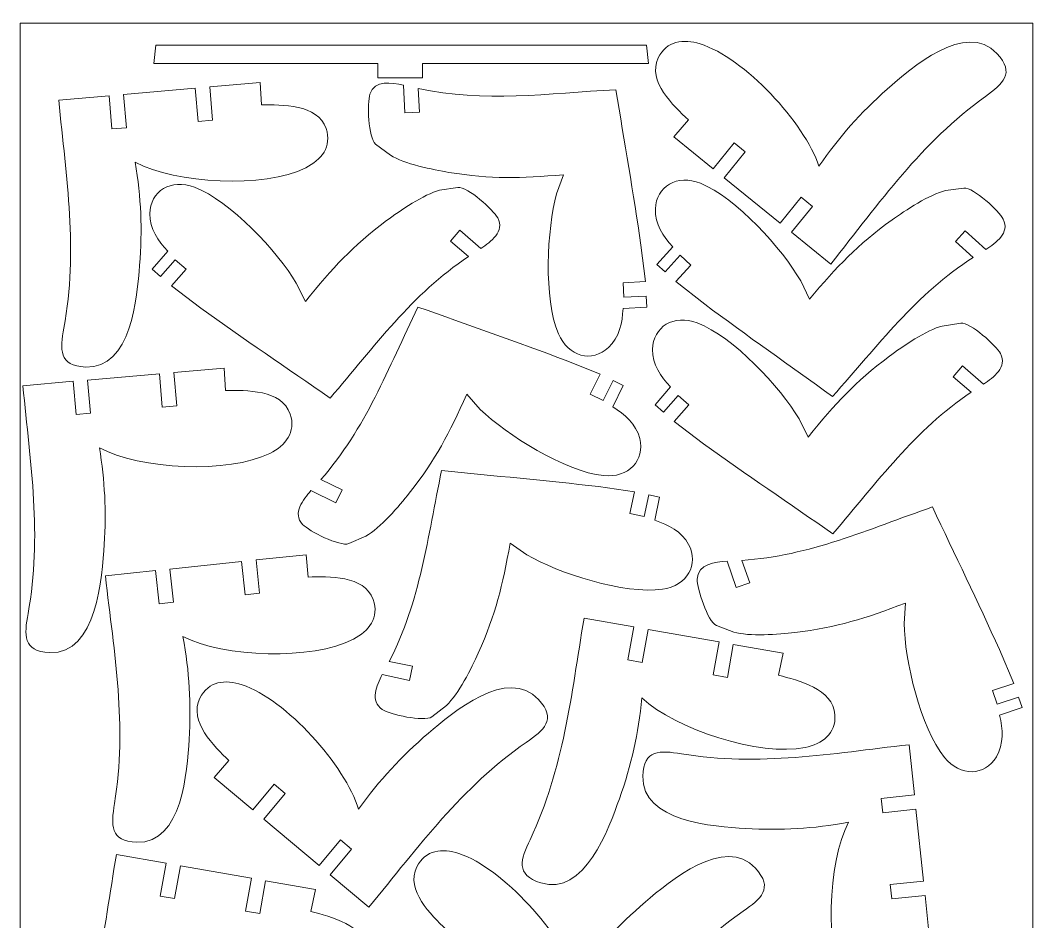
# Model space of a CAD drawing. Header units: centimetres. Extents: x -107 to 69, y -18 to 12.
# Drawn here: x -14.34 to 6.66, y -6.37 to 12.33 of the extents above; entities that cross this region are included whole.
import ezdxf

# ---------------------------------------------------------------- set-up
doc = ezdxf.new("R2010")
doc.units = ezdxf.units.CM
doc.header["$MEASUREMENT"] = 0
doc.layers.add('Camada 1', color=7, linetype='Continuous')

msp = doc.modelspace()

# ---------------------------------------------------------------- linework, layer by layer
at = {"layer": 'Camada 1', "color": 1, "lineweight": 0}
msp.add_lwpolyline([(-14.34275, -17.42933), (6.65725, -17.42933), (6.65725, 12.27067), (-14.34275, 12.27067), (-14.34275, -17.42933)], close=True, dxfattribs=at)
at = {"layer": 'Camada 1', "color": 250, "lineweight": 9}
for points, knots in [([(0.69457, 9.59945), (0.69457, 9.59945), (0.25872, 9.06123), (0.25872, 9.06123), (0.25872, 9.06123), (0.25872, 9.06123), (1.42055, 8.1204), (1.42055, 8.1204), (1.42055, 8.1204), (1.42055, 8.1204), (1.8564, 8.65862), (1.8564, 8.65862), (1.8564, 8.65862), (1.8564, 8.65862), (2.0896, 8.46978), (2.0896, 8.46978), (2.0896, 8.46978), (2.0896, 8.46978), (1.65375, 7.93155), (1.65375, 7.93155), (1.65375, 7.93155), (1.65375, 7.93155), (2.4679, 7.27227), (2.4679, 7.27227), (2.4679, 7.27227), (3.49282, 8.56032), (4.33704, 9.78329), (5.67454, 10.74761), (5.67454, 10.74761), (6.03527, 11.00769), (6.30032, 11.22998), (5.91315, 11.64149), (5.91315, 11.64149), (5.2661, 12.32919), (4.1262, 11.33232), (3.64108, 10.90249), (3.64108, 10.90249), (3.07935, 10.40479), (2.64776, 9.91708), (2.22015, 9.30099), (2.22015, 9.30099), (1.93043, 10.20392), (0.67585, 11.55328), (-0.24158, 11.83922), (-0.24158, 11.83922), (-0.58739, 11.94699), (-0.94113, 11.90729), (-1.11127, 11.54662), (-1.11127, 11.54662), (-1.34103, 11.0596), (-0.79395, 10.55548), (-0.48604, 10.26323), (-0.48604, 10.26323), (-0.48604, 10.26323), (-0.78863, 9.90936), (-0.78863, 9.90936), (-0.78863, 9.90936), (-0.78863, 9.90936), (0.02552, 9.25007), (0.02552, 9.25007), (0.02552, 9.25007), (0.02552, 9.25007), (0.46137, 9.7883), (0.46137, 9.7883), (0.46137, 9.7883), (0.46137, 9.7883), (0.69457, 9.59945), (0.69457, 9.59945)], [0, 0, 0, 0, 0.05555556, 0.05555556, 0.05555556, 0.05555556, 0.11111111, 0.11111111, 0.11111111, 0.11111111, 0.16666667, 0.16666667, 0.16666667, 0.16666667, 0.22222222, 0.22222222, 0.22222222, 0.22222222, 0.27777778, 0.27777778, 0.27777778, 0.27777778, 0.33333333, 0.33333333, 0.33333333, 0.33333333, 0.38888889, 0.38888889, 0.38888889, 0.38888889, 0.44444444, 0.44444444, 0.44444444, 0.44444444, 0.5, 0.5, 0.5, 0.5, 0.55555556, 0.55555556, 0.55555556, 0.55555556, 0.61111111, 0.61111111, 0.61111111, 0.61111111, 0.66666667, 0.66666667, 0.66666667, 0.66666667, 0.72222222, 0.72222222, 0.72222222, 0.72222222, 0.77777778, 0.77777778, 0.77777778, 0.77777778, 0.83333333, 0.83333333, 0.83333333, 0.83333333, 0.88888889, 0.88888889, 0.88888889, 0.88888889, 1, 1, 1, 1]), ([(-11.53293, 11.80927), (-11.53293, 11.80927), (-11.57386, 11.43218), (-11.57386, 11.43218), (-11.57386, 11.43218), (-11.57386, 11.43218), (-6.92455, 11.43218), (-6.92455, 11.43218), (-6.92455, 11.43218), (-6.92455, 11.43218), (-6.92455, 11.13207), (-6.92455, 11.13207), (-6.92455, 11.13207), (-6.92455, 11.13207), (-6.00115, 11.13207), (-6.00115, 11.13207), (-6.00115, 11.13207), (-6.00115, 11.13207), (-6.00115, 11.43218), (-6.00115, 11.43218), (-6.00115, 11.43218), (-6.00115, 11.43218), (-1.31164, 11.43218), (-1.31164, 11.43218), (-1.31164, 11.43218), (-1.31164, 11.43218), (-1.35182, 11.80927), (-1.35182, 11.80927), (-1.35182, 11.80927), (-1.35182, 11.80927), (-11.53293, 11.80927), (-11.53293, 11.80927)], [0, 0, 0, 0, 0.11111111, 0.11111111, 0.11111111, 0.11111111, 0.22222222, 0.22222222, 0.22222222, 0.22222222, 0.33333333, 0.33333333, 0.33333333, 0.33333333, 0.44444444, 0.44444444, 0.44444444, 0.44444444, 0.55555556, 0.55555556, 0.55555556, 0.55555556, 0.66666667, 0.66666667, 0.66666667, 0.66666667, 0.77777778, 0.77777778, 0.77777778, 0.77777778, 1, 1, 1, 1]), ([(-10.65204, 10.23043), (-10.65204, 10.23043), (-10.7124, 10.92037), (-10.7124, 10.92037), (-10.7124, 10.92037), (-10.7124, 10.92037), (-12.20171, 10.79007), (-12.20171, 10.79007), (-12.20171, 10.79007), (-12.20171, 10.79007), (-12.14135, 10.10014), (-12.14135, 10.10014), (-12.14135, 10.10014), (-12.14135, 10.10014), (-12.44028, 10.07398), (-12.44028, 10.07398), (-12.44028, 10.07398), (-12.44028, 10.07398), (-12.50064, 10.76391), (-12.50064, 10.76391), (-12.50064, 10.76391), (-12.50064, 10.76391), (-13.54423, 10.67261), (-13.54423, 10.67261), (-13.54423, 10.67261), (-13.38703, 9.03494), (-13.14436, 7.5673), (-13.43676, 5.94515), (-13.43676, 5.94515), (-13.51571, 5.50716), (-13.55162, 5.16347), (-12.98744, 5.13642), (-12.98744, 5.13642), (-12.04427, 5.0912), (-11.91682, 6.60008), (-11.86643, 7.24633), (-11.86643, 7.24633), (-11.80807, 7.99462), (-11.8364, 8.64511), (-11.95679, 9.38541), (-11.95679, 9.38541), (-11.12099, 8.93707), (-9.28151, 8.83804), (-8.42274, 9.26959), (-8.42274, 9.26959), (-8.09912, 9.43221), (-7.8723, 9.70668), (-8.00041, 10.0842), (-8.00041, 10.0842), (-8.17346, 10.59415), (-8.91716, 10.57673), (-9.34169, 10.57308), (-9.34169, 10.57308), (-9.34169, 10.57308), (-9.36985, 11.03782), (-9.36985, 11.03782), (-9.36985, 11.03782), (-9.36985, 11.03782), (-10.41348, 10.94651), (-10.41348, 10.94651), (-10.41348, 10.94651), (-10.41348, 10.94651), (-10.35311, 10.25659), (-10.35311, 10.25659), (-10.35311, 10.25659), (-10.35311, 10.25659), (-10.65204, 10.23043), (-10.65204, 10.23043)], [0, 0, 0, 0, 0.05555556, 0.05555556, 0.05555556, 0.05555556, 0.11111111, 0.11111111, 0.11111111, 0.11111111, 0.16666667, 0.16666667, 0.16666667, 0.16666667, 0.22222222, 0.22222222, 0.22222222, 0.22222222, 0.27777778, 0.27777778, 0.27777778, 0.27777778, 0.33333333, 0.33333333, 0.33333333, 0.33333333, 0.38888889, 0.38888889, 0.38888889, 0.38888889, 0.44444444, 0.44444444, 0.44444444, 0.44444444, 0.5, 0.5, 0.5, 0.5, 0.55555556, 0.55555556, 0.55555556, 0.55555556, 0.61111111, 0.61111111, 0.61111111, 0.61111111, 0.66666667, 0.66666667, 0.66666667, 0.66666667, 0.72222222, 0.72222222, 0.72222222, 0.72222222, 0.77777778, 0.77777778, 0.77777778, 0.77777778, 0.83333333, 0.83333333, 0.83333333, 0.83333333, 0.88888889, 0.88888889, 0.88888889, 0.88888889, 1, 1, 1, 1]), ([(-6.06422, 10.42261), (-6.06422, 10.42261), (-6.09138, 10.91403), (-6.09138, 10.91403), (-6.09138, 10.91403), (-4.72251, 10.61305), (-3.39856, 10.81198), (-1.98851, 10.88913), (-1.98851, 10.88913), (-1.81445, 9.81771), (-1.62509, 8.73434), (-1.4687, 7.66208), (-1.4687, 7.66208), (-1.4687, 7.66208), (-1.37765, 6.90842), (-1.37765, 6.90842), (-1.37765, 6.90842), (-1.37765, 6.90842), (-1.83871, 6.88426), (-1.83871, 6.88426), (-1.83871, 6.88426), (-1.83871, 6.88426), (-1.82302, 6.58459), (-1.82302, 6.58459), (-1.82302, 6.58459), (-1.82302, 6.58459), (-1.36194, 6.60876), (-1.36194, 6.60876), (-1.36194, 6.60876), (-1.36194, 6.60876), (-1.34987, 6.37821), (-1.34987, 6.37821), (-1.34987, 6.37821), (-1.34987, 6.37821), (-1.84042, 6.3525), (-1.84042, 6.3525), (-1.84042, 6.3525), (-1.8546, 6.05825), (-1.91634, 5.75626), (-2.14178, 5.54425), (-2.14178, 5.54425), (-2.48516, 5.22133), (-2.97596, 5.34971), (-3.17981, 5.82667), (-3.17981, 5.82667), (-3.494, 6.56176), (-3.41788, 7.99911), (-3.21739, 8.72827), (-3.21739, 8.72827), (-3.21739, 8.72827), (-3.07574, 9.12605), (-3.07574, 9.12605), (-3.07574, 9.12605), (-3.9812, 9.05025), (-4.5583, 9.03165), (-5.45133, 9.1744), (-5.45133, 9.1744), (-5.77664, 9.22639), (-6.39013, 9.3548), (-6.66556, 9.52913), (-6.66556, 9.52913), (-6.66556, 9.52913), (-6.97377, 9.76091), (-6.97377, 9.76091), (-6.97377, 9.76091), (-7.12705, 9.8967), (-7.14869, 10.61443), (-7.0917, 10.79421), (-7.0917, 10.79421), (-6.99512, 11.09888), (-6.63708, 11.03333), (-6.39411, 10.98322), (-6.39411, 10.98322), (-6.39411, 10.98322), (-6.36391, 10.4069), (-6.36391, 10.4069), (-6.36391, 10.4069), (-6.36391, 10.4069), (-6.06422, 10.42261), (-6.06422, 10.42261)], [0, 0, 0, 0, 0.04761905, 0.04761905, 0.04761905, 0.04761905, 0.0952381, 0.0952381, 0.0952381, 0.0952381, 0.14285714, 0.14285714, 0.14285714, 0.14285714, 0.19047619, 0.19047619, 0.19047619, 0.19047619, 0.23809524, 0.23809524, 0.23809524, 0.23809524, 0.28571429, 0.28571429, 0.28571429, 0.28571429, 0.33333333, 0.33333333, 0.33333333, 0.33333333, 0.38095238, 0.38095238, 0.38095238, 0.38095238, 0.42857143, 0.42857143, 0.42857143, 0.42857143, 0.47619048, 0.47619048, 0.47619048, 0.47619048, 0.52380952, 0.52380952, 0.52380952, 0.52380952, 0.57142857, 0.57142857, 0.57142857, 0.57142857, 0.61904762, 0.61904762, 0.61904762, 0.61904762, 0.66666667, 0.66666667, 0.66666667, 0.66666667, 0.71428571, 0.71428571, 0.71428571, 0.71428571, 0.76190476, 0.76190476, 0.76190476, 0.76190476, 0.80952381, 0.80952381, 0.80952381, 0.80952381, 0.85714286, 0.85714286, 0.85714286, 0.85714286, 0.9047619, 0.9047619, 0.9047619, 0.9047619, 1, 1, 1, 1]), ([(-5.42104, 7.74886), (-5.42104, 7.74886), (-5.04866, 7.42701), (-5.04866, 7.42701), (-5.04866, 7.42701), (-6.21662, 6.65087), (-6.99213, 5.56145), (-7.91664, 4.49295), (-7.91664, 4.49295), (-8.80823, 5.11199), (-9.7192, 5.72837), (-10.59908, 6.36071), (-10.59908, 6.36071), (-10.59908, 6.36071), (-11.20447, 6.81875), (-11.20447, 6.81875), (-11.20447, 6.81875), (-11.20447, 6.81875), (-10.90157, 7.16721), (-10.90157, 7.16721), (-10.90157, 7.16721), (-10.90157, 7.16721), (-11.12806, 7.36409), (-11.12806, 7.36409), (-11.12806, 7.36409), (-11.12806, 7.36409), (-11.43097, 7.01565), (-11.43097, 7.01565), (-11.43097, 7.01565), (-11.43097, 7.01565), (-11.60517, 7.16708), (-11.60517, 7.16708), (-11.60517, 7.16708), (-11.60517, 7.16708), (-11.28289, 7.53783), (-11.28289, 7.53783), (-11.28289, 7.53783), (-11.48471, 7.75221), (-11.65912, 8.00691), (-11.655, 8.31609), (-11.655, 8.31609), (-11.6487, 8.7876), (-11.21517, 9.0512), (-10.73076, 8.86661), (-10.73076, 8.86661), (-9.98375, 8.58194), (-9.00263, 7.52874), (-8.6174, 6.87802), (-8.6174, 6.87802), (-8.6174, 6.87802), (-8.42963, 6.49979), (-8.42963, 6.49979), (-8.42963, 6.49979), (-7.85544, 7.20347), (-7.4675, 7.63207), (-6.74464, 8.17504), (-6.74464, 8.17504), (-6.48116, 8.37296), (-5.96288, 8.72505), (-5.646, 8.80207), (-5.646, 8.80207), (-5.646, 8.80207), (-5.26516, 8.86277), (-5.26516, 8.86277), (-5.26516, 8.86277), (-5.06102, 8.87872), (-4.52966, 8.39566), (-4.43996, 8.22981), (-4.43996, 8.22981), (-4.2879, 7.94871), (-4.58378, 7.7367), (-4.78856, 7.59671), (-4.78856, 7.59671), (-4.78856, 7.59671), (-5.22414, 7.97535), (-5.22414, 7.97535), (-5.22414, 7.97535), (-5.22414, 7.97535), (-5.42104, 7.74886), (-5.42104, 7.74886)], [0, 0, 0, 0, 0.04761905, 0.04761905, 0.04761905, 0.04761905, 0.0952381, 0.0952381, 0.0952381, 0.0952381, 0.14285714, 0.14285714, 0.14285714, 0.14285714, 0.19047619, 0.19047619, 0.19047619, 0.19047619, 0.23809524, 0.23809524, 0.23809524, 0.23809524, 0.28571429, 0.28571429, 0.28571429, 0.28571429, 0.33333333, 0.33333333, 0.33333333, 0.33333333, 0.38095238, 0.38095238, 0.38095238, 0.38095238, 0.42857143, 0.42857143, 0.42857143, 0.42857143, 0.47619048, 0.47619048, 0.47619048, 0.47619048, 0.52380952, 0.52380952, 0.52380952, 0.52380952, 0.57142857, 0.57142857, 0.57142857, 0.57142857, 0.61904762, 0.61904762, 0.61904762, 0.61904762, 0.66666667, 0.66666667, 0.66666667, 0.66666667, 0.71428571, 0.71428571, 0.71428571, 0.71428571, 0.76190476, 0.76190476, 0.76190476, 0.76190476, 0.80952381, 0.80952381, 0.80952381, 0.80952381, 0.85714286, 0.85714286, 0.85714286, 0.85714286, 0.9047619, 0.9047619, 0.9047619, 0.9047619, 1, 1, 1, 1]), ([(5.05477, 7.73908), (5.05477, 7.73908), (5.42143, 7.41079), (5.42143, 7.41079), (5.42143, 7.41079), (4.24076, 6.65582), (3.445, 5.57865), (2.50266, 4.52722), (2.50266, 4.52722), (1.62195, 5.16189), (0.72213, 5.79383), (-0.14675, 6.44155), (-0.14675, 6.44155), (-0.14675, 6.44155), (-0.74405, 6.91009), (-0.74405, 6.91009), (-0.74405, 6.91009), (-0.74405, 6.91009), (-0.43511, 7.2532), (-0.43511, 7.2532), (-0.43511, 7.2532), (-0.43511, 7.2532), (-0.65814, 7.45401), (-0.65814, 7.45401), (-0.65814, 7.45401), (-0.65814, 7.45401), (-0.96708, 7.11089), (-0.96708, 7.11089), (-0.96708, 7.11089), (-0.96708, 7.11089), (-1.13862, 7.26536), (-1.13862, 7.26536), (-1.13862, 7.26536), (-1.13862, 7.26536), (-0.80993, 7.6304), (-0.80993, 7.6304), (-0.80993, 7.6304), (-1.0079, 7.84834), (-1.17795, 8.10592), (-1.16837, 8.41505), (-1.16837, 8.41505), (-1.15376, 8.88663), (-0.71553, 9.14236), (-0.23466, 8.94931), (-0.23466, 8.94931), (0.50734, 8.65142), (1.46994, 7.58173), (1.84368, 6.92416), (1.84368, 6.92416), (1.84368, 6.92416), (2.0248, 6.54273), (2.0248, 6.54273), (2.0248, 6.54273), (2.61145, 7.23659), (3.00635, 7.65777), (3.73877, 8.18834), (3.73877, 8.18834), (4.00559, 8.38162), (4.53008, 8.72458), (4.84817, 8.79607), (4.84817, 8.79607), (4.84817, 8.79607), (5.23002, 8.85013), (5.23002, 8.85013), (5.23002, 8.85013), (5.43436, 8.8625), (5.9573, 8.37025), (6.04406, 8.20287), (6.04406, 8.20287), (6.19114, 7.91917), (5.89171, 7.71229), (5.68445, 7.57595), (5.68445, 7.57595), (5.68445, 7.57595), (5.25558, 7.9621), (5.25558, 7.9621), (5.25558, 7.9621), (5.25558, 7.9621), (5.05477, 7.73908), (5.05477, 7.73908)], [0, 0, 0, 0, 0.04761905, 0.04761905, 0.04761905, 0.04761905, 0.0952381, 0.0952381, 0.0952381, 0.0952381, 0.14285714, 0.14285714, 0.14285714, 0.14285714, 0.19047619, 0.19047619, 0.19047619, 0.19047619, 0.23809524, 0.23809524, 0.23809524, 0.23809524, 0.28571429, 0.28571429, 0.28571429, 0.28571429, 0.33333333, 0.33333333, 0.33333333, 0.33333333, 0.38095238, 0.38095238, 0.38095238, 0.38095238, 0.42857143, 0.42857143, 0.42857143, 0.42857143, 0.47619048, 0.47619048, 0.47619048, 0.47619048, 0.52380952, 0.52380952, 0.52380952, 0.52380952, 0.57142857, 0.57142857, 0.57142857, 0.57142857, 0.61904762, 0.61904762, 0.61904762, 0.61904762, 0.66666667, 0.66666667, 0.66666667, 0.66666667, 0.71428571, 0.71428571, 0.71428571, 0.71428571, 0.76190476, 0.76190476, 0.76190476, 0.76190476, 0.80952381, 0.80952381, 0.80952381, 0.80952381, 0.85714286, 0.85714286, 0.85714286, 0.85714286, 0.9047619, 0.9047619, 0.9047619, 0.9047619, 1, 1, 1, 1]), ([(-7.66266, 2.59143), (-7.66266, 2.59143), (-8.10562, 2.80592), (-8.10562, 2.80592), (-8.10562, 2.80592), (-7.17773, 3.85901), (-6.71183, 5.10986), (-6.09477, 6.3823), (-6.09477, 6.3823), (-5.07318, 6.01494), (-4.0342, 5.6556), (-3.02033, 5.27244), (-3.02033, 5.27244), (-3.02033, 5.27244), (-2.31703, 4.98669), (-2.31703, 4.98669), (-2.31703, 4.98669), (-2.31703, 4.98669), (-2.51942, 4.57173), (-2.51942, 4.57173), (-2.51942, 4.57173), (-2.51942, 4.57173), (-2.24968, 4.44017), (-2.24968, 4.44017), (-2.24968, 4.44017), (-2.24968, 4.44017), (-2.0473, 4.85514), (-2.0473, 4.85514), (-2.0473, 4.85514), (-2.0473, 4.85514), (-1.83979, 4.75392), (-1.83979, 4.75392), (-1.83979, 4.75392), (-1.83979, 4.75392), (-2.05513, 4.31242), (-2.05513, 4.31242), (-2.05513, 4.31242), (-1.80472, 4.15742), (-1.57038, 3.9569), (-1.49431, 3.657), (-1.49431, 3.657), (-1.37836, 3.19986), (-1.72889, 2.83308), (-2.24457, 2.88603), (-2.24457, 2.88603), (-3.03999, 2.96768), (-4.25989, 3.73093), (-4.8006, 4.25989), (-4.8006, 4.25989), (-4.8006, 4.25989), (-5.07983, 4.57662), (-5.07983, 4.57662), (-5.07983, 4.57662), (-5.45238, 3.74824), (-5.71617, 3.23397), (-6.27382, 2.52233), (-6.27382, 2.52233), (-6.47703, 2.26301), (-6.88673, 1.78869), (-7.17273, 1.63231), (-7.17273, 1.63231), (-7.17273, 1.63231), (-7.52492, 1.47514), (-7.52492, 1.47514), (-7.52492, 1.47514), (-7.718, 1.4069), (-8.35619, 1.73591), (-8.48581, 1.87293), (-8.48581, 1.87293), (-8.70541, 2.10504), (-8.47463, 2.38657), (-8.31293, 2.57469), (-8.31293, 2.57469), (-8.31293, 2.57469), (-7.79422, 2.3217), (-7.79422, 2.3217), (-7.79422, 2.3217), (-7.79422, 2.3217), (-7.66266, 2.59143), (-7.66266, 2.59143)], [0, 0, 0, 0, 0.04761905, 0.04761905, 0.04761905, 0.04761905, 0.0952381, 0.0952381, 0.0952381, 0.0952381, 0.14285714, 0.14285714, 0.14285714, 0.14285714, 0.19047619, 0.19047619, 0.19047619, 0.19047619, 0.23809524, 0.23809524, 0.23809524, 0.23809524, 0.28571429, 0.28571429, 0.28571429, 0.28571429, 0.33333333, 0.33333333, 0.33333333, 0.33333333, 0.38095238, 0.38095238, 0.38095238, 0.38095238, 0.42857143, 0.42857143, 0.42857143, 0.42857143, 0.47619048, 0.47619048, 0.47619048, 0.47619048, 0.52380952, 0.52380952, 0.52380952, 0.52380952, 0.57142857, 0.57142857, 0.57142857, 0.57142857, 0.61904762, 0.61904762, 0.61904762, 0.61904762, 0.66666667, 0.66666667, 0.66666667, 0.66666667, 0.71428571, 0.71428571, 0.71428571, 0.71428571, 0.76190476, 0.76190476, 0.76190476, 0.76190476, 0.80952381, 0.80952381, 0.80952381, 0.80952381, 0.85714286, 0.85714286, 0.85714286, 0.85714286, 0.9047619, 0.9047619, 0.9047619, 0.9047619, 1, 1, 1, 1]), ([(5.00673, 4.93516), (5.00673, 4.93516), (5.37907, 4.61331), (5.37907, 4.61331), (5.37907, 4.61331), (4.21196, 3.83802), (3.43471, 2.74673), (2.51108, 1.67926), (2.51108, 1.67926), (1.61939, 2.29849), (0.70875, 2.91456), (-0.17134, 3.54705), (-0.17134, 3.54705), (-0.17134, 3.54705), (-0.77671, 4.00509), (-0.77671, 4.00509), (-0.77671, 4.00509), (-0.77671, 4.00509), (-0.47381, 4.35354), (-0.47381, 4.35354), (-0.47381, 4.35354), (-0.47381, 4.35354), (-0.70028, 4.55041), (-0.70028, 4.55041), (-0.70028, 4.55041), (-0.70028, 4.55041), (-1.00319, 4.20196), (-1.00319, 4.20196), (-1.00319, 4.20196), (-1.00319, 4.20196), (-1.17742, 4.35342), (-1.17742, 4.35342), (-1.17742, 4.35342), (-1.17742, 4.35342), (-0.85517, 4.72413), (-0.85517, 4.72413), (-0.85517, 4.72413), (-1.05697, 4.93871), (-1.23134, 5.19301), (-1.22723, 5.5024), (-1.22723, 5.5024), (-1.22095, 5.97393), (-0.7874, 6.23756), (-0.30301, 6.05289), (-0.30301, 6.05289), (0.44412, 5.76802), (1.42513, 4.71528), (1.81036, 4.06432), (1.81036, 4.06432), (1.81036, 4.06432), (1.9981, 3.68611), (1.9981, 3.68611), (1.9981, 3.68611), (2.57262, 4.39017), (2.96001, 4.81808), (3.6831, 5.36137), (3.6831, 5.36137), (3.94654, 5.55929), (4.46491, 5.91134), (4.78171, 5.98837), (4.78171, 5.98837), (4.78171, 5.98837), (5.16258, 6.04911), (5.16258, 6.04911), (5.16258, 6.04911), (5.36667, 6.06501), (5.8981, 5.58205), (5.9878, 5.41616), (5.9878, 5.41616), (6.13983, 5.135), (5.84399, 4.923), (5.63915, 4.78301), (5.63915, 4.78301), (5.63915, 4.78301), (5.2036, 5.16163), (5.2036, 5.16163), (5.2036, 5.16163), (5.2036, 5.16163), (5.00673, 4.93516), (5.00673, 4.93516)], [0, 0, 0, 0, 0.04761905, 0.04761905, 0.04761905, 0.04761905, 0.0952381, 0.0952381, 0.0952381, 0.0952381, 0.14285714, 0.14285714, 0.14285714, 0.14285714, 0.19047619, 0.19047619, 0.19047619, 0.19047619, 0.23809524, 0.23809524, 0.23809524, 0.23809524, 0.28571429, 0.28571429, 0.28571429, 0.28571429, 0.33333333, 0.33333333, 0.33333333, 0.33333333, 0.38095238, 0.38095238, 0.38095238, 0.38095238, 0.42857143, 0.42857143, 0.42857143, 0.42857143, 0.47619048, 0.47619048, 0.47619048, 0.47619048, 0.52380952, 0.52380952, 0.52380952, 0.52380952, 0.57142857, 0.57142857, 0.57142857, 0.57142857, 0.61904762, 0.61904762, 0.61904762, 0.61904762, 0.66666667, 0.66666667, 0.66666667, 0.66666667, 0.71428571, 0.71428571, 0.71428571, 0.71428571, 0.76190476, 0.76190476, 0.76190476, 0.76190476, 0.80952381, 0.80952381, 0.80952381, 0.80952381, 0.85714286, 0.85714286, 0.85714286, 0.85714286, 0.9047619, 0.9047619, 0.9047619, 0.9047619, 1, 1, 1, 1]), ([(-11.39602, 4.30838), (-11.39602, 4.30838), (-11.45638, 4.99831), (-11.45638, 4.99831), (-11.45638, 4.99831), (-11.45638, 4.99831), (-12.94566, 4.86802), (-12.94566, 4.86802), (-12.94566, 4.86802), (-12.94566, 4.86802), (-12.88531, 4.17809), (-12.88531, 4.17809), (-12.88531, 4.17809), (-12.88531, 4.17809), (-13.18428, 4.15192), (-13.18428, 4.15192), (-13.18428, 4.15192), (-13.18428, 4.15192), (-13.24463, 4.84186), (-13.24463, 4.84186), (-13.24463, 4.84186), (-13.24463, 4.84186), (-14.28822, 4.75056), (-14.28822, 4.75056), (-14.28822, 4.75056), (-14.13081, 3.11222), (-13.88845, 1.64572), (-14.18072, 0.0231), (-14.18072, 0.0231), (-14.25958, -0.41468), (-14.29576, -0.75856), (-13.7314, -0.78563), (-13.7314, -0.78563), (-12.75396, -0.83247), (-12.64382, 0.7978), (-12.60061, 1.45844), (-12.60061, 1.45844), (-12.55508, 2.1545), (-12.58889, 2.77567), (-12.70073, 3.46336), (-12.70073, 3.46336), (-11.86544, 3.01492), (-10.02506, 2.91613), (-9.16672, 3.34754), (-9.16672, 3.34754), (-8.84313, 3.51017), (-8.61621, 3.78465), (-8.74437, 4.16219), (-8.74437, 4.16219), (-8.91746, 4.67211), (-9.66113, 4.65468), (-10.08565, 4.65103), (-10.08565, 4.65103), (-10.08565, 4.65103), (-10.11383, 5.11577), (-10.11383, 5.11577), (-10.11383, 5.11577), (-10.11383, 5.11577), (-11.15742, 5.02447), (-11.15742, 5.02447), (-11.15742, 5.02447), (-11.15742, 5.02447), (-11.09706, 4.33453), (-11.09706, 4.33453), (-11.09706, 4.33453), (-11.09706, 4.33453), (-11.39602, 4.30838), (-11.39602, 4.30838)], [0, 0, 0, 0, 0.05555556, 0.05555556, 0.05555556, 0.05555556, 0.11111111, 0.11111111, 0.11111111, 0.11111111, 0.16666667, 0.16666667, 0.16666667, 0.16666667, 0.22222222, 0.22222222, 0.22222222, 0.22222222, 0.27777778, 0.27777778, 0.27777778, 0.27777778, 0.33333333, 0.33333333, 0.33333333, 0.33333333, 0.38888889, 0.38888889, 0.38888889, 0.38888889, 0.44444444, 0.44444444, 0.44444444, 0.44444444, 0.5, 0.5, 0.5, 0.5, 0.55555556, 0.55555556, 0.55555556, 0.55555556, 0.61111111, 0.61111111, 0.61111111, 0.61111111, 0.66666667, 0.66666667, 0.66666667, 0.66666667, 0.72222222, 0.72222222, 0.72222222, 0.72222222, 0.77777778, 0.77777778, 0.77777778, 0.77777778, 0.83333333, 0.83333333, 0.83333333, 0.83333333, 0.88888889, 0.88888889, 0.88888889, 0.88888889, 1, 1, 1, 1]), ([(-6.20805, -1.06675), (-6.20805, -1.06675), (-6.68974, -0.9658), (-6.68974, -0.9658), (-6.68974, -0.9658), (-6.04424, 0.28031), (-5.89464, 1.60701), (-5.60382, 2.99082), (-5.60382, 2.99082), (-4.52391, 2.88164), (-3.42832, 2.78419), (-2.35219, 2.65771), (-2.35219, 2.65771), (-2.35219, 2.65771), (-1.60066, 2.55058), (-1.60066, 2.55058), (-1.60066, 2.55058), (-1.60066, 2.55058), (-1.69664, 2.09898), (-1.69664, 2.09898), (-1.69664, 2.09898), (-1.69664, 2.09898), (-1.40309, 2.03658), (-1.40309, 2.03658), (-1.40309, 2.03658), (-1.40309, 2.03658), (-1.3071, 2.4882), (-1.3071, 2.4882), (-1.3071, 2.4882), (-1.3071, 2.4882), (-1.08128, 2.44019), (-1.08128, 2.44019), (-1.08128, 2.44019), (-1.08128, 2.44019), (-1.18341, 1.95968), (-1.18341, 1.95968), (-1.18341, 1.95968), (-0.90297, 1.87002), (-0.62697, 1.73181), (-0.48069, 1.45944), (-0.48069, 1.45944), (-0.25764, 1.04406), (-0.50877, 0.60332), (-1.02215, 0.52987), (-1.02215, 0.52987), (-1.81357, 0.41664), (-3.18214, 0.86214), (-3.83462, 1.24452), (-3.83462, 1.24452), (-3.83462, 1.24452), (-4.18218, 1.4843), (-4.18218, 1.4843), (-4.18218, 1.4843), (-4.34328, 0.59031), (-4.47479, 0.02767), (-4.84372, -0.79781), (-4.84372, -0.79781), (-4.97812, -1.09852), (-5.26099, -1.65798), (-5.50064, -1.87885), (-5.50064, -1.87885), (-5.50064, -1.87885), (-5.80433, -2.11657), (-5.80433, -2.11657), (-5.80433, -2.11657), (-5.97514, -2.22947), (-6.67406, -2.06465), (-6.83291, -1.96306), (-6.83291, -1.96306), (-7.10221, -1.79083), (-6.94624, -1.4621), (-6.83493, -1.24031), (-6.83493, -1.24031), (-6.83493, -1.24031), (-6.27043, -1.3603), (-6.27043, -1.3603), (-6.27043, -1.3603), (-6.27043, -1.3603), (-6.20805, -1.06675), (-6.20805, -1.06675)], [0, 0, 0, 0, 0.04761905, 0.04761905, 0.04761905, 0.04761905, 0.0952381, 0.0952381, 0.0952381, 0.0952381, 0.14285714, 0.14285714, 0.14285714, 0.14285714, 0.19047619, 0.19047619, 0.19047619, 0.19047619, 0.23809524, 0.23809524, 0.23809524, 0.23809524, 0.28571429, 0.28571429, 0.28571429, 0.28571429, 0.33333333, 0.33333333, 0.33333333, 0.33333333, 0.38095238, 0.38095238, 0.38095238, 0.38095238, 0.42857143, 0.42857143, 0.42857143, 0.42857143, 0.47619048, 0.47619048, 0.47619048, 0.47619048, 0.52380952, 0.52380952, 0.52380952, 0.52380952, 0.57142857, 0.57142857, 0.57142857, 0.57142857, 0.61904762, 0.61904762, 0.61904762, 0.61904762, 0.66666667, 0.66666667, 0.66666667, 0.66666667, 0.71428571, 0.71428571, 0.71428571, 0.71428571, 0.76190476, 0.76190476, 0.76190476, 0.76190476, 0.80952381, 0.80952381, 0.80952381, 0.80952381, 0.85714286, 0.85714286, 0.85714286, 0.85714286, 0.9047619, 0.9047619, 0.9047619, 0.9047619, 1, 1, 1, 1]), ([(0.78785, 0.66382), (0.78785, 0.66382), (0.62632, 1.12872), (0.62632, 1.12872), (0.62632, 1.12872), (2.02574, 1.21704), (3.24211, 1.7724), (4.57709, 2.23572), (4.57709, 2.23572), (5.0397, 1.25358), (5.52031, 0.26475), (5.96624, -0.72308), (5.96624, -0.72308), (5.96624, -0.72308), (6.2615, -1.42241), (6.2615, -1.42241), (6.2615, -1.42241), (6.2615, -1.42241), (5.82494, -1.57273), (5.82494, -1.57273), (5.82494, -1.57273), (5.82494, -1.57273), (5.92266, -1.85648), (5.92266, -1.85648), (5.92266, -1.85648), (5.92266, -1.85648), (6.3592, -1.70617), (6.3592, -1.70617), (6.3592, -1.70617), (6.3592, -1.70617), (6.43436, -1.92446), (6.43436, -1.92446), (6.43436, -1.92446), (6.43436, -1.92446), (5.96991, -2.08438), (5.96991, -2.08438), (5.96991, -2.08438), (6.03741, -2.37107), (6.06124, -2.67856), (5.903, -2.9444), (5.903, -2.9444), (5.6618, -3.34964), (5.15447, -3.36111), (4.82737, -2.95903), (4.82737, -2.95903), (4.32284, -2.33887), (3.99945, -0.9364), (3.9914, -0.1802), (3.9914, -0.1802), (3.9914, -0.1802), (4.01791, 0.24121), (4.01791, 0.24121), (4.01791, 0.24121), (3.16847, -0.08121), (2.61881, -0.25816), (1.72105, -0.3671), (1.72105, -0.3671), (1.39399, -0.40679), (0.76894, -0.45246), (0.4561, -0.3608), (0.4561, -0.3608), (0.4561, -0.3608), (0.09592, -0.22296), (0.09592, -0.22296), (0.09592, -0.22296), (-0.08879, -0.13468), (-0.30754, 0.54934), (-0.30227, 0.73781), (-0.30227, 0.73781), (-0.29335, 1.05731), (0.06879, 1.093), (0.3162, 1.11178), (0.3162, 1.11178), (0.3162, 1.11178), (0.50409, 0.56612), (0.50409, 0.56612), (0.50409, 0.56612), (0.50409, 0.56612), (0.78785, 0.66382), (0.78785, 0.66382)], [0, 0, 0, 0, 0.04761905, 0.04761905, 0.04761905, 0.04761905, 0.0952381, 0.0952381, 0.0952381, 0.0952381, 0.14285714, 0.14285714, 0.14285714, 0.14285714, 0.19047619, 0.19047619, 0.19047619, 0.19047619, 0.23809524, 0.23809524, 0.23809524, 0.23809524, 0.28571429, 0.28571429, 0.28571429, 0.28571429, 0.33333333, 0.33333333, 0.33333333, 0.33333333, 0.38095238, 0.38095238, 0.38095238, 0.38095238, 0.42857143, 0.42857143, 0.42857143, 0.42857143, 0.47619048, 0.47619048, 0.47619048, 0.47619048, 0.52380952, 0.52380952, 0.52380952, 0.52380952, 0.57142857, 0.57142857, 0.57142857, 0.57142857, 0.61904762, 0.61904762, 0.61904762, 0.61904762, 0.66666667, 0.66666667, 0.66666667, 0.66666667, 0.71428571, 0.71428571, 0.71428571, 0.71428571, 0.76190476, 0.76190476, 0.76190476, 0.76190476, 0.80952381, 0.80952381, 0.80952381, 0.80952381, 0.85714286, 0.85714286, 0.85714286, 0.85714286, 0.9047619, 0.9047619, 0.9047619, 0.9047619, 1, 1, 1, 1]), ([(-9.67811, 0.41598), (-9.67811, 0.41598), (-9.7505, 1.1047), (-9.7505, 1.1047), (-9.7505, 1.1047), (-9.7505, 1.1047), (-11.2373, 0.94843), (-11.2373, 0.94843), (-11.2373, 0.94843), (-11.2373, 0.94843), (-11.16491, 0.25971), (-11.16491, 0.25971), (-11.16491, 0.25971), (-11.16491, 0.25971), (-11.46334, 0.22833), (-11.46334, 0.22833), (-11.46334, 0.22833), (-11.46334, 0.22833), (-11.53573, 0.91707), (-11.53573, 0.91707), (-11.53573, 0.91707), (-11.53573, 0.91707), (-12.57756, 0.80756), (-12.57756, 0.80756), (-12.57756, 0.80756), (-12.3917, -0.82797), (-12.1236, -2.28952), (-12.38761, -3.91727), (-12.38761, -3.91727), (-12.45883, -4.35628), (-12.48889, -4.70093), (-11.92425, -4.71807), (-11.92425, -4.71807), (-10.98049, -4.74668), (-10.87928, -3.23619), (-10.84017, -2.58891), (-10.84017, -2.58891), (-10.79498, -1.84091), (-10.83459, -1.18866), (-10.96788, -0.45173), (-10.96788, -0.45173), (-10.12451, -0.88531), (-8.2833, -0.95239), (-7.43236, -0.50587), (-7.43236, -0.50587), (-7.11164, -0.33756), (-6.88962, -0.05924), (-7.02433, 0.31603), (-7.02433, 0.31603), (-7.20628, 0.82292), (-7.94951, 0.79238), (-8.37393, 0.78143), (-8.37393, 0.78143), (-8.37393, 0.78143), (-8.41019, 1.24557), (-8.41019, 1.24557), (-8.41019, 1.24557), (-8.41019, 1.24557), (-9.45202, 1.13607), (-9.45202, 1.13607), (-9.45202, 1.13607), (-9.45202, 1.13607), (-9.37963, 0.44735), (-9.37963, 0.44735), (-9.37963, 0.44735), (-9.37963, 0.44735), (-9.67811, 0.41598), (-9.67811, 0.41598)], [0, 0, 0, 0, 0.05555556, 0.05555556, 0.05555556, 0.05555556, 0.11111111, 0.11111111, 0.11111111, 0.11111111, 0.16666667, 0.16666667, 0.16666667, 0.16666667, 0.22222222, 0.22222222, 0.22222222, 0.22222222, 0.27777778, 0.27777778, 0.27777778, 0.27777778, 0.33333333, 0.33333333, 0.33333333, 0.33333333, 0.38888889, 0.38888889, 0.38888889, 0.38888889, 0.44444444, 0.44444444, 0.44444444, 0.44444444, 0.5, 0.5, 0.5, 0.5, 0.55555556, 0.55555556, 0.55555556, 0.55555556, 0.61111111, 0.61111111, 0.61111111, 0.61111111, 0.66666667, 0.66666667, 0.66666667, 0.66666667, 0.72222222, 0.72222222, 0.72222222, 0.72222222, 0.77777778, 0.77777778, 0.77777778, 0.77777778, 0.83333333, 0.83333333, 0.83333333, 0.83333333, 0.88888889, 0.88888889, 0.88888889, 0.88888889, 1, 1, 1, 1]), ([(0.03007, -1.24656), (0.03007, -1.24656), (0.15033, -0.56451), (0.15033, -0.56451), (0.15033, -0.56451), (0.15033, -0.56451), (-1.32192, -0.30492), (-1.32192, -0.30492), (-1.32192, -0.30492), (-1.32192, -0.30492), (-1.44218, -0.98696), (-1.44218, -0.98696), (-1.44218, -0.98696), (-1.44218, -0.98696), (-1.73775, -0.93485), (-1.73775, -0.93485), (-1.73775, -0.93485), (-1.73775, -0.93485), (-1.61748, -0.25279), (-1.61748, -0.25279), (-1.61748, -0.25279), (-1.61748, -0.25279), (-2.64913, -0.07089), (-2.64913, -0.07089), (-2.64913, -0.07089), (-2.92079, -1.69256), (-3.06694, -3.17475), (-3.76885, -4.66509), (-3.76885, -4.66509), (-3.95834, -5.0674), (-4.08231, -5.39043), (-3.54419, -5.56255), (-3.54419, -5.56255), (-2.64482, -5.85022), (-2.13127, -4.42612), (-1.91525, -3.81468), (-1.91525, -3.81468), (-1.66551, -3.10777), (-1.52397, -2.47056), (-1.44893, -1.72509), (-1.44893, -1.72509), (-0.75771, -2.37444), (0.99359, -2.94627), (1.93473, -2.75165), (1.93473, -2.75165), (2.2895, -2.67827), (2.57944, -2.472), (2.55353, -2.0741), (2.55353, -2.0741), (2.51859, -1.5376), (1.7947, -1.36093), (1.38445, -1.25473), (1.38445, -1.25473), (1.38445, -1.25473), (1.47754, -0.79854), (1.47754, -0.79854), (1.47754, -0.79854), (1.47754, -0.79854), (0.44588, -0.61663), (0.44588, -0.61663), (0.44588, -0.61663), (0.44588, -0.61663), (0.32561, -1.29867), (0.32561, -1.29867), (0.32561, -1.29867), (0.32561, -1.29867), (0.03007, -1.24656), (0.03007, -1.24656)], [0, 0, 0, 0, 0.05555556, 0.05555556, 0.05555556, 0.05555556, 0.11111111, 0.11111111, 0.11111111, 0.11111111, 0.16666667, 0.16666667, 0.16666667, 0.16666667, 0.22222222, 0.22222222, 0.22222222, 0.22222222, 0.27777778, 0.27777778, 0.27777778, 0.27777778, 0.33333333, 0.33333333, 0.33333333, 0.33333333, 0.38888889, 0.38888889, 0.38888889, 0.38888889, 0.44444444, 0.44444444, 0.44444444, 0.44444444, 0.5, 0.5, 0.5, 0.5, 0.55555556, 0.55555556, 0.55555556, 0.55555556, 0.61111111, 0.61111111, 0.61111111, 0.61111111, 0.66666667, 0.66666667, 0.66666667, 0.66666667, 0.72222222, 0.72222222, 0.72222222, 0.72222222, 0.77777778, 0.77777778, 0.77777778, 0.77777778, 0.83333333, 0.83333333, 0.83333333, 0.83333333, 0.88888889, 0.88888889, 0.88888889, 0.88888889, 1, 1, 1, 1]), ([(-8.84621, -3.70746), (-8.84621, -3.70746), (-9.29136, -4.23798), (-9.29136, -4.23798), (-9.29136, -4.23798), (-9.29136, -4.23798), (-8.14615, -5.19892), (-8.14615, -5.19892), (-8.14615, -5.19892), (-8.14615, -5.19892), (-7.701, -4.66841), (-7.701, -4.66841), (-7.701, -4.66841), (-7.701, -4.66841), (-7.4711, -4.86131), (-7.4711, -4.86131), (-7.4711, -4.86131), (-7.4711, -4.86131), (-7.91625, -5.39183), (-7.91625, -5.39183), (-7.91625, -5.39183), (-7.91625, -5.39183), (-7.11377, -6.0652), (-7.11377, -6.0652), (-7.11377, -6.0652), (-6.06761, -4.79656), (-5.20004, -3.58608), (-3.84696, -2.64636), (-3.84696, -2.64636), (-3.48199, -2.39289), (-3.2127, -2.17487), (-3.5928, -1.75682), (-3.5928, -1.75682), (-4.22803, -1.05816), (-5.38433, -2.03426), (-5.87743, -2.45603), (-5.87743, -2.45603), (-6.4476, -2.94374), (-6.8879, -3.4241), (-7.32609, -4.03249), (-7.32609, -4.03249), (-7.59968, -3.12458), (-8.83101, -1.75379), (-9.74312, -1.45167), (-9.74312, -1.45167), (-10.08689, -1.3378), (-10.44147, -1.37154), (-10.61779, -1.72904), (-10.61779, -1.72904), (-10.85601, -2.212), (-10.31779, -2.72558), (-10.01503, -3.02318), (-10.01503, -3.02318), (-10.01503, -3.02318), (-10.32374, -3.3717), (-10.32374, -3.3717), (-10.32374, -3.3717), (-10.32374, -3.3717), (-9.52125, -4.04507), (-9.52125, -4.04507), (-9.52125, -4.04507), (-9.52125, -4.04507), (-9.0761, -3.51456), (-9.0761, -3.51456), (-9.0761, -3.51456), (-9.0761, -3.51456), (-8.84621, -3.70746), (-8.84621, -3.70746)], [0, 0, 0, 0, 0.05555556, 0.05555556, 0.05555556, 0.05555556, 0.11111111, 0.11111111, 0.11111111, 0.11111111, 0.16666667, 0.16666667, 0.16666667, 0.16666667, 0.22222222, 0.22222222, 0.22222222, 0.22222222, 0.27777778, 0.27777778, 0.27777778, 0.27777778, 0.33333333, 0.33333333, 0.33333333, 0.33333333, 0.38888889, 0.38888889, 0.38888889, 0.38888889, 0.44444444, 0.44444444, 0.44444444, 0.44444444, 0.5, 0.5, 0.5, 0.5, 0.55555556, 0.55555556, 0.55555556, 0.55555556, 0.61111111, 0.61111111, 0.61111111, 0.61111111, 0.66666667, 0.66666667, 0.66666667, 0.66666667, 0.72222222, 0.72222222, 0.72222222, 0.72222222, 0.77777778, 0.77777778, 0.77777778, 0.77777778, 0.83333333, 0.83333333, 0.83333333, 0.83333333, 0.88888889, 0.88888889, 0.88888889, 0.88888889, 1, 1, 1, 1]), ([(3.70254, -5.59398), (3.70254, -5.59398), (4.39131, -5.52159), (4.39131, -5.52159), (4.39131, -5.52159), (4.39131, -5.52159), (4.23504, -4.0348), (4.23504, -4.0348), (4.23504, -4.0348), (4.23504, -4.0348), (3.54627, -4.10719), (3.54627, -4.10719), (3.54627, -4.10719), (3.54627, -4.10719), (3.5149, -3.80872), (3.5149, -3.80872), (3.5149, -3.80872), (3.5149, -3.80872), (4.20367, -3.73633), (4.20367, -3.73633), (4.20367, -3.73633), (4.20367, -3.73633), (4.09417, -2.69449), (4.09417, -2.69449), (4.09417, -2.69449), (2.4592, -2.8803), (0.99655, -3.1485), (-0.6307, -2.88445), (-0.6307, -2.88445), (-1.06965, -2.81324), (-1.41436, -2.78318), (-1.4315, -3.34783), (-1.4315, -3.34783), (-1.46013, -4.29161), (0.05045, -4.39277), (0.69769, -4.4319), (0.69769, -4.4319), (1.44587, -4.47712), (2.09779, -4.43749), (2.83487, -4.30418), (2.83487, -4.30418), (2.40111, -5.14784), (2.3343, -6.9884), (2.78073, -7.83971), (2.78073, -7.83971), (2.94892, -8.16043), (3.22743, -8.38246), (3.60261, -8.2478), (3.60261, -8.2478), (4.10944, -8.06588), (4.07904, -7.32249), (4.06799, -6.89814), (4.06799, -6.89814), (4.06799, -6.89814), (4.53218, -6.8619), (4.53218, -6.8619), (4.53218, -6.8619), (4.53218, -6.8619), (4.42269, -5.82006), (4.42269, -5.82006), (4.42269, -5.82006), (4.42269, -5.82006), (3.7339, -5.89245), (3.7339, -5.89245), (3.7339, -5.89245), (3.7339, -5.89245), (3.70254, -5.59398), (3.70254, -5.59398)], [0, 0, 0, 0, 0.05555556, 0.05555556, 0.05555556, 0.05555556, 0.11111111, 0.11111111, 0.11111111, 0.11111111, 0.16666667, 0.16666667, 0.16666667, 0.16666667, 0.22222222, 0.22222222, 0.22222222, 0.22222222, 0.27777778, 0.27777778, 0.27777778, 0.27777778, 0.33333333, 0.33333333, 0.33333333, 0.33333333, 0.38888889, 0.38888889, 0.38888889, 0.38888889, 0.44444444, 0.44444444, 0.44444444, 0.44444444, 0.5, 0.5, 0.5, 0.5, 0.55555556, 0.55555556, 0.55555556, 0.55555556, 0.61111111, 0.61111111, 0.61111111, 0.61111111, 0.66666667, 0.66666667, 0.66666667, 0.66666667, 0.72222222, 0.72222222, 0.72222222, 0.72222222, 0.77777778, 0.77777778, 0.77777778, 0.77777778, 0.83333333, 0.83333333, 0.83333333, 0.83333333, 0.88888889, 0.88888889, 0.88888889, 0.88888889, 1, 1, 1, 1]), ([(-4.34619, -7.20747), (-4.34619, -7.20747), (-4.79134, -7.73798), (-4.79134, -7.73798), (-4.79134, -7.73798), (-4.79134, -7.73798), (-3.64614, -8.69892), (-3.64614, -8.69892), (-3.64614, -8.69892), (-3.64614, -8.69892), (-3.20098, -8.16842), (-3.20098, -8.16842), (-3.20098, -8.16842), (-3.20098, -8.16842), (-2.97109, -8.36132), (-2.97109, -8.36132), (-2.97109, -8.36132), (-2.97109, -8.36132), (-3.41624, -8.89182), (-3.41624, -8.89182), (-3.41624, -8.89182), (-3.41624, -8.89182), (-2.61375, -9.56519), (-2.61375, -9.56519), (-2.61375, -9.56519), (-1.56739, -8.29632), (-0.7002, -7.08633), (0.65304, -6.14638), (0.65304, -6.14638), (1.01822, -5.89272), (1.28721, -5.67494), (0.90724, -5.2568), (0.90724, -5.2568), (0.2722, -4.55799), (-0.88467, -5.53458), (-1.3774, -5.95602), (-1.3774, -5.95602), (-1.94702, -6.44324), (-2.38845, -6.92458), (-2.82609, -7.53254), (-2.82609, -7.53254), (-3.09936, -6.62471), (-4.33122, -5.25375), (-5.24312, -4.95168), (-5.24312, -4.95168), (-5.58699, -4.83779), (-5.94135, -4.87155), (-6.11779, -5.22905), (-6.11779, -5.22905), (-6.35611, -5.71192), (-5.8176, -6.22564), (-5.51503, -6.52319), (-5.51503, -6.52319), (-5.51503, -6.52319), (-5.82373, -6.87171), (-5.82373, -6.87171), (-5.82373, -6.87171), (-5.82373, -6.87171), (-5.02124, -7.54508), (-5.02124, -7.54508), (-5.02124, -7.54508), (-5.02124, -7.54508), (-4.57609, -7.01457), (-4.57609, -7.01457), (-4.57609, -7.01457), (-4.57609, -7.01457), (-4.34619, -7.20747), (-4.34619, -7.20747)], [0, 0, 0, 0, 0.05555556, 0.05555556, 0.05555556, 0.05555556, 0.11111111, 0.11111111, 0.11111111, 0.11111111, 0.16666667, 0.16666667, 0.16666667, 0.16666667, 0.22222222, 0.22222222, 0.22222222, 0.22222222, 0.27777778, 0.27777778, 0.27777778, 0.27777778, 0.33333333, 0.33333333, 0.33333333, 0.33333333, 0.38888889, 0.38888889, 0.38888889, 0.38888889, 0.44444444, 0.44444444, 0.44444444, 0.44444444, 0.5, 0.5, 0.5, 0.5, 0.55555556, 0.55555556, 0.55555556, 0.55555556, 0.61111111, 0.61111111, 0.61111111, 0.61111111, 0.66666667, 0.66666667, 0.66666667, 0.66666667, 0.72222222, 0.72222222, 0.72222222, 0.72222222, 0.77777778, 0.77777778, 0.77777778, 0.77777778, 0.83333333, 0.83333333, 0.83333333, 0.83333333, 0.88888889, 0.88888889, 0.88888889, 0.88888889, 1, 1, 1, 1]), ([(-9.66998, -6.14655), (-9.66998, -6.14655), (-9.54972, -5.46451), (-9.54972, -5.46451), (-9.54972, -5.46451), (-9.54972, -5.46451), (-11.02197, -5.20492), (-11.02197, -5.20492), (-11.02197, -5.20492), (-11.02197, -5.20492), (-11.14224, -5.88695), (-11.14224, -5.88695), (-11.14224, -5.88695), (-11.14224, -5.88695), (-11.43775, -5.83484), (-11.43775, -5.83484), (-11.43775, -5.83484), (-11.43775, -5.83484), (-11.31749, -5.15281), (-11.31749, -5.15281), (-11.31749, -5.15281), (-11.31749, -5.15281), (-12.34918, -4.97089), (-12.34918, -4.97089), (-12.34918, -4.97089), (-12.62111, -6.5942), (-12.76664, -8.07338), (-13.46891, -9.56508), (-13.46891, -9.56508), (-13.65831, -9.96738), (-13.78239, -10.29042), (-13.24422, -10.46256), (-13.24422, -10.46256), (-12.31212, -10.76069), (-11.78394, -9.21479), (-11.57113, -8.58762), (-11.57113, -8.58762), (-11.34697, -7.92698), (-11.21892, -7.3184), (-11.14894, -6.62509), (-11.14894, -6.62509), (-10.4578, -7.27458), (-8.70649, -7.84608), (-7.76533, -7.65165), (-7.76533, -7.65165), (-7.41063, -7.57838), (-7.12048, -7.3719), (-7.14652, -6.97409), (-7.14652, -6.97409), (-7.18168, -6.43674), (-7.90459, -6.26111), (-8.31558, -6.15473), (-8.31558, -6.15473), (-8.31558, -6.15473), (-8.22247, -5.69854), (-8.22247, -5.69854), (-8.22247, -5.69854), (-8.22247, -5.69854), (-9.25417, -5.51663), (-9.25417, -5.51663), (-9.25417, -5.51663), (-9.25417, -5.51663), (-9.37444, -6.19866), (-9.37444, -6.19866), (-9.37444, -6.19866), (-9.37444, -6.19866), (-9.66998, -6.14655), (-9.66998, -6.14655)], [0, 0, 0, 0, 0.05555556, 0.05555556, 0.05555556, 0.05555556, 0.11111111, 0.11111111, 0.11111111, 0.11111111, 0.16666667, 0.16666667, 0.16666667, 0.16666667, 0.22222222, 0.22222222, 0.22222222, 0.22222222, 0.27777778, 0.27777778, 0.27777778, 0.27777778, 0.33333333, 0.33333333, 0.33333333, 0.33333333, 0.38888889, 0.38888889, 0.38888889, 0.38888889, 0.44444444, 0.44444444, 0.44444444, 0.44444444, 0.5, 0.5, 0.5, 0.5, 0.55555556, 0.55555556, 0.55555556, 0.55555556, 0.61111111, 0.61111111, 0.61111111, 0.61111111, 0.66666667, 0.66666667, 0.66666667, 0.66666667, 0.72222222, 0.72222222, 0.72222222, 0.72222222, 0.77777778, 0.77777778, 0.77777778, 0.77777778, 0.83333333, 0.83333333, 0.83333333, 0.83333333, 0.88888889, 0.88888889, 0.88888889, 0.88888889, 1, 1, 1, 1])]:
    msp.add_open_spline(points, degree=3, knots=knots, dxfattribs=at)

doc.saveas('drawing.dxf')
